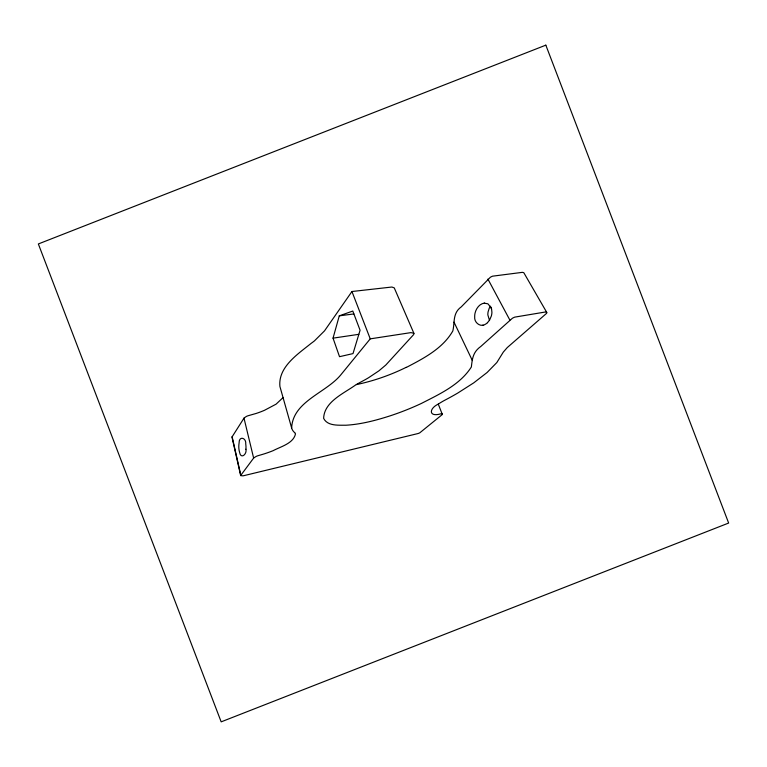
<?xml version="1.0" encoding="UTF-8"?>
<svg xmlns="http://www.w3.org/2000/svg" width="767" height="767" viewBox="0 0 767 767"><rect width="100%" height="100%" fill="white"/><g stroke="black" fill="none" stroke-linecap="round" stroke-linejoin="round"><path stroke-width="1.15" d="M333.041 338.142L339.273 315.841L352.791 311.047L360.078 330.251L353.012 353.597L339.522 356.684L333.041 338.151L358.841 334.326M283.052 397.603L276.082 404.161L264.481 410.307A72.443 52.549 -21.9 0 1 256.12 413.461L248.057 415.752A11.246 8.159 -21.9 0 0 246.38 416.433L244.098 417.977L231.979 437.037L240.675 475.617L242.871 475.837A9.079 6.587 -21.9 0 0 244.213 475.569L418.197 433.499A15.954 11.572 -21.9 0 0 419.779 432.818L441.936 414.842A2.406 1.745 -21.9 0 0 442.329 414.458L438.283 404.113L439.779 403.135A59.395 43.086 -21.9 0 1 445.483 399.866A221.414 160.6 -21.9 0 0 457.794 393.03L473.766 382.838L487.131 372.474L496.824 362.551L503.305 352.101L507.275 347.556L546.641 313.291L546.766 312.437L523.919 272.899A1.227 0.892 -21.9 0 0 523.736 272.678L522.605 272.371A4.017 2.915 -21.9 0 0 521.886 272.41L492.548 276.178A14.19 10.297 -21.9 0 0 490.343 277.261L461.264 306.877C452.492 313.07 454.879 322.38 452.837 330.941C442.78 348.534 423.691 358.352 406.347 367.422M484.658 303.09C479.672 303.521 476.096 308.459 475.061 313.099A24.736 17.948 -21.9 0 0 474.687 316.857C474.016 322.658 480.708 327.854 485.732 324.048A8.542 6.203 -21.9 0 0 487.457 322.696M484.111 303.147L487.898 303.809L490.161 306.579A18.494 13.413 -21.9 0 0 489.212 308.267L488.09 311.872A24.918 18.072 -21.9 0 0 487.85 314.892L489.451 320.299M413.892 333.3L394.257 287.884L391.966 287.059A5.82 4.228 -21.9 0 0 391.074 287.117L351.948 291.518L324.508 330.874L314.422 340.903A64.802 47.008 -21.9 0 1 311.172 343.338C297.893 354.095 277.951 367.019 279.917 386.501L291.652 428.015C292.706 401.496 325.678 393.04 340.615 375.092L370.24 338.851L410.939 332.619L413.892 333.3A1.419 1.026 -21.9 0 1 413.959 333.568L413.701 334.431A3.797 2.752 -21.9 0 1 413.221 335.054L385.782 365.054L378.869 370.873L368.476 377.786A103.823 75.31 -21.9 0 1 362.657 381.055A145.299 105.395 -21.9 0 0 355.677 384.929C343.856 393.481 324.173 401.687 323.636 418.36C327.528 426.241 338.448 425.11 345.85 425.234C360.998 424.352 375.792 420.45 390.182 415.829A203.15 147.36 -21.9 0 0 421.323 403.471C439.52 394.123 459.97 384.833 471.35 367C472.338 358.63 472.932 352.053 480.784 346.483L512.433 318.219A17.679 12.828 -21.9 0 1 514.753 317.126L544.743 312.102A4.765 3.461 -21.9 0 1 545.308 312.044L546.766 312.437M240.646 475.53L253.743 457.937L256.14 456.442A13.998 10.153 -21.9 0 1 257.875 455.742L262.688 454.342A90.017 65.291 -21.9 0 0 273.148 450.66C280.885 446.538 293.358 443.489 295.487 433.921A5.081 3.682 -21.9 0 0 294.624 432.626M487.467 322.696L489.595 320.098L491.359 315.946A24.956 18.101 -21.9 0 0 491.915 312.37L491.589 309.015L490.362 306.206M438.312 404.094C428.945 408.466 428.35 417.497 440.92 413.806A4.362 3.164 -21.9 0 1 441.524 413.729L442.492 413.969M483.191 325.16L482.635 325.246M339.273 315.841L353.884 313.933M487.917 279.092L509.834 320.012M490.497 306.771L491.513 308.717M454.006 322.13L472.357 360.538M351.948 291.518L370.24 338.851M243.992 418.14L253.637 458.091M232.113 436.72L240.8 475.099M294.643 432.617A17.775 12.895 -21.9 0 1 291.633 428.024M406.27 367.297A153.668 111.474 -21.9 0 1 356.387 384.603M245.939 449.203C247.137 454.217 240.809 459.586 239.592 452.377A37.382 27.123 -21.9 0 1 239.103 442.904C238.882 435.637 246.456 437.583 245.747 444.064A41.476 30.086 -21.9 0 1 245.929 449.203M545.826 45.148L38.35 243.954L221.174 721.852L728.65 523.046L545.826 45.148"/></g></svg>
